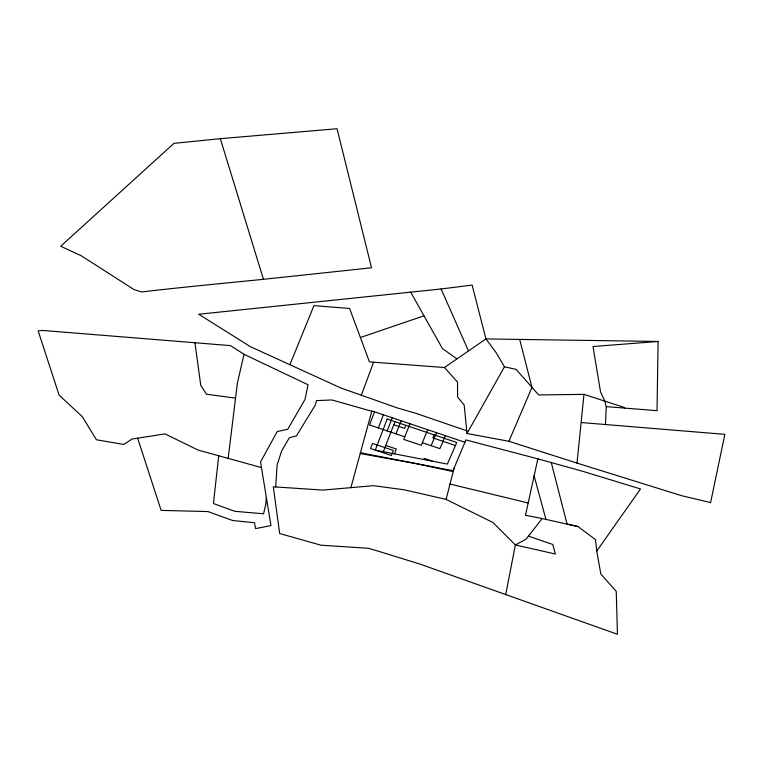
<?xml version="1.0" encoding="UTF-8"?>
<svg xmlns="http://www.w3.org/2000/svg" width="763" height="763" viewBox="0 0 763 763"><rect width="100%" height="100%" fill="white"/><g stroke="black" fill="none" stroke-linecap="round" stroke-linejoin="round"><path stroke-width="1.14" d="M658.087 341.462L657.029 410.685L606.261 406.622L604.849 401.128L600.538 391.896L593.004 346.536L658.087 341.462L485.945 338.925L444.447 367.508L369.445 361.891L349.597 308.452L313.955 305.648L289.892 364.704M605.469 424.524L606.261 406.622M275.72 486.956L277.131 464.915L281.633 451.038L289.339 437.714L296.435 435.902L315.281 405.105L316.511 400.613L332 399.965L371.772 411.257M581.492 422.559L724.85 434.347L710.591 502.607L681.092 495.549L577.009 463.093L583.981 394.366L538.678 394.938L516.055 369.368L504.467 366.803L496.093 352.582L485.945 338.925L472.116 285.095L441.109 288.977L198.733 314.251L250.388 346.66L340.756 387.947L396.922 407.795L416.131 413.403L466.727 430.752M266.382 497.466L265.677 504.829L263.559 513.804L234.813 511.296L213.43 503.542L218.714 455.749M228.156 458.363L237.417 382.95L244.036 354.318L230.493 345.61L42.375 330.427L38.15 330.884L59.104 395.129L82.309 416.665L96.405 439.774L123.768 444.457L132.018 439.049L165.008 433.899L198.037 450.036L261.461 467.585L270.96 525.602L255.548 528.616L254.537 522.703L232.734 520.538L207.956 511.563L161.136 510.399L137.645 438.172M505.716 594.615L515.368 544.944L525.993 539.231L542.188 518.554L578.02 526.556L595.55 539.708L596.752 551.039L600.843 574.024L616.237 591.354L617.458 634.272L420.547 564.286L378.334 551.201L368.195 548.273L320.994 545.202L279.678 533.537L273.297 486.794L322.835 490.084L373.508 485.678L404.285 489.817L446.097 499.393L492.917 522.483L515.368 544.944L555.369 554.024L552.765 544.486L528.425 536.122M446.097 499.393L454.128 468.015M360.432 452.755L452.993 470.704L465.935 439.917L537.858 458.859L525.478 515.283L542.188 518.554M350.875 487.738L371.867 410.904L464.944 442.273M361.261 395.453L373.555 362.196M374.471 411.782L369.559 424.962L404.771 436.817M378.372 427.929L383.36 414.776M387.175 430.895L392.239 417.771M383.331 451.677L394.996 421.681M395.968 433.861L401.119 420.756M394.49 453.842L396.398 449.045L385.754 445.458M405.811 425.334L404.6 428.386L393.803 424.753M409.989 423.751L403.732 439.402L421.281 445.306L427.719 429.731M423.799 459.517L424.266 458.41L432.659 461.233M434.137 434.872L432.859 437.914L455.463 445.525M431.124 445.687L436.579 432.716M445.439 435.702L439.908 448.644L422.34 442.731M444.447 367.508L457.514 382.053L457.59 396.998L464.181 405.039L466.994 433.518L508.902 441.281L531.973 387.423L519.67 339.421M466.994 433.518L504.467 366.803M596.752 551.039L640.5 488.959L582.856 471.334L537.858 458.859M360.394 337.513L423.99 315.815L442.464 348.596L456.827 358.81M263.435 279.306L371.533 267.794L337.036 128.728L220.335 138.685L173.954 143.349L60.697 246.249L81.24 255.767L134.126 289.654L141.66 291.952C182.252 287.174 222.777 283.407 263.435 279.306L220.335 138.685M235.548 398.143L206.439 394.204L200.764 385.344L194.937 342.749M360.222 453.527L416.503 463.732L453.394 471.629M578.02 526.556L567.062 524.114L551.268 462.578M450.103 484.066L528.072 502.951M508.902 441.281L577.009 463.093M583.981 394.366L623.695 407.242L624.773 408.1M244.036 354.318L308.061 384.771L304.971 399.507L287.746 429.292L277.207 431.543L260.565 461.939L261.461 467.585M410.704 292.153L423.99 315.815M441.109 288.977L468.377 350.694M534.1 475.797L545.946 519.403M372.506 443.417L370.57 448.501L391.4 455.501L393.403 450.437L372.506 443.417M387.175 419.049L375.282 450.122L447.347 464.076L456.779 442.502L387.175 419.049"/></g></svg>
